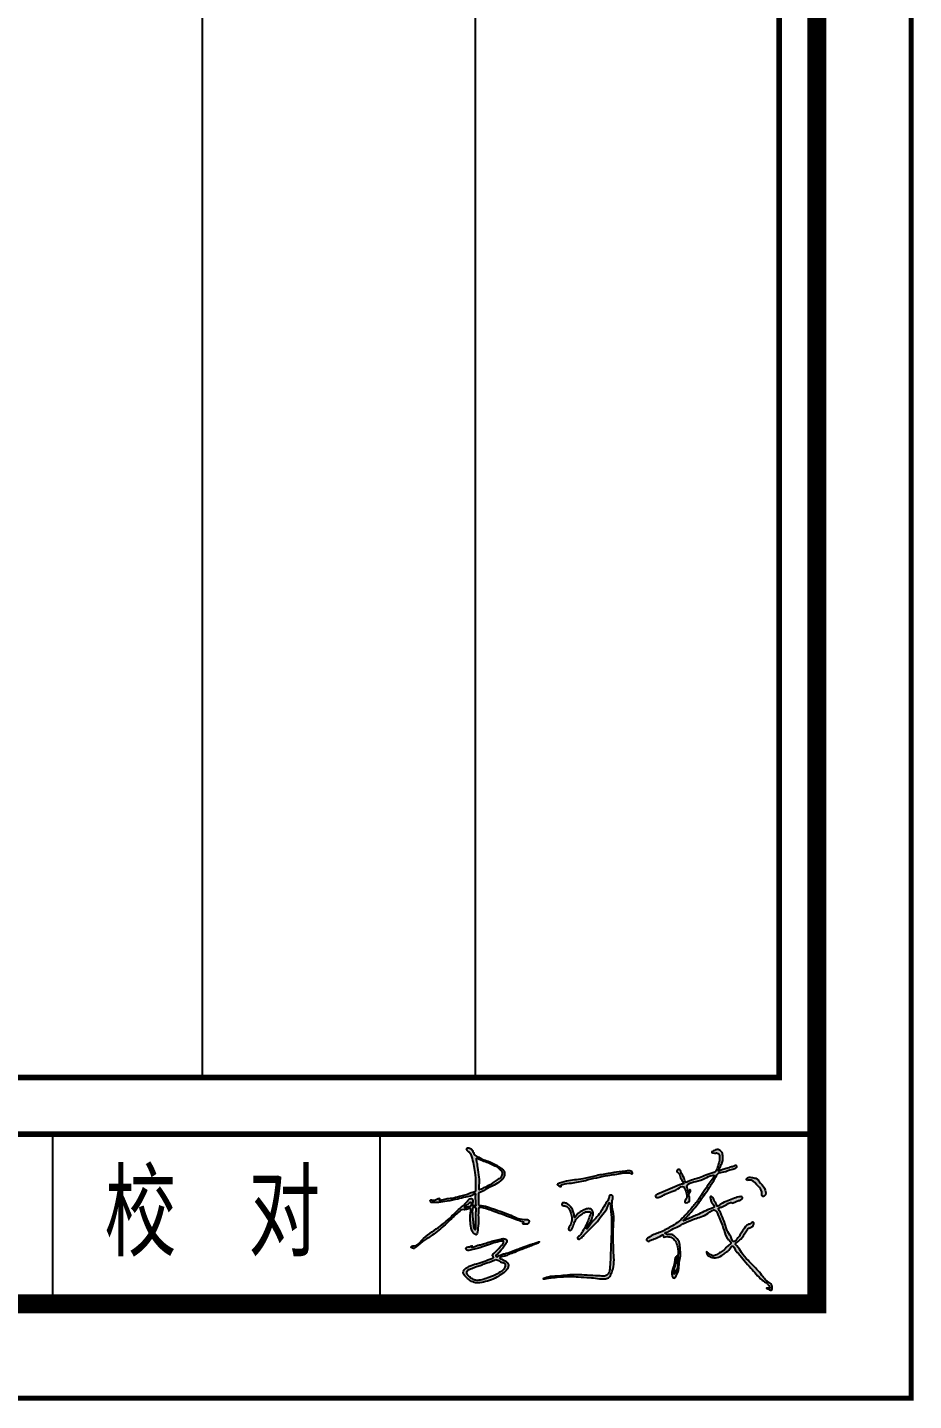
# Model space of a CAD drawing. Header units: millimetres. Extents: x 1264 to 9491, y 619 to 916.
# Drawn here: x 1650.3 to 1697.3, y 618.8 to 691.6 of the extents above; entities that cross this region are included whole.
import ezdxf

# ---------------------------------------------------------------- set-up
doc = ezdxf.new("R2010")
doc.units = ezdxf.units.MM
doc.styles.add('LZ_FONT', font='simfang_0.ttf', dxfattribs={"width": 0.7, "height": 8})

# ---------------------------------------------------------------- blocks, each defined once
blk = doc.blocks.new('lkm')
h = blk.add_hatch(color=256)
edge = h.paths.add_edge_path()
edge.add_spline(control_points=[(1448.62, 372.71), (1448.81, 372.88), (1449.38, 373.4), (1450.29, 374.27), (1451.17, 375.1), (1451.7, 375.52), (1452.13, 375.76), (1451.32, 376.15), (1451.1, 376.61), (1450.71, 376.98), (1450.31, 377.06), (1450.37, 377.53), (1450.81, 377.48), (1451.12, 376.99), (1451.68, 376.76), (1452.13, 375.79), (1452.66, 376.48), (1453.22, 376.83), (1454, 377.42), (1454.75, 378.13), (1455.4, 378.61), (1455.99, 379.11), (1455.89, 379.92), (1455.95, 380.73), (1455.69, 381.34), (1455.51, 381.8), (1455.06, 381.82), (1454.79, 381.62), (1454.16, 381.51), (1454.68, 382.11), (1455.03, 382.39), (1455.55, 382.32), (1456, 382.02), (1456.17, 381.51), (1456.39, 380.97), (1456.32, 380.39), (1456.3, 379.83), (1456.27, 379.5), (1456.25, 379.16), (1456.79, 379.81), (1457.23, 380), (1457.76, 380.51), (1458.22, 380.73), (1458.37, 381.07), (1458.72, 380.96), (1458.57, 380.47), (1457.87, 380.19), (1457.27, 379.46), (1456.25, 379.12), (1456.23, 378.07), (1455.91, 377.16), (1455.76, 375.95), (1455.35, 374.87), (1455.12, 373.55), (1454.65, 372.47), (1454.33, 371.56), (1454.09, 371.04), (1453.94, 370.72), (1453.74, 370.27), (1454.8, 371.3), (1455.29, 371.75), (1456.37, 372.83), (1456.91, 373.43), (1457.79, 374.02), (1456.88, 374.45), (1456.63, 374.83), (1456.31, 375.35), (1456.94, 375.35), (1457.13, 374.78), (1457.63, 374.63), (1457.98, 374.1), (1458.44, 375.03), (1459.12, 375.44), (1459.91, 376.27), (1460.49, 376.69), (1460.92, 376.91), (1461.18, 376.71), (1460.98, 376.39), (1460.69, 376.12), (1460.25, 375.91), (1460.11, 375.42), (1459.64, 375.54), (1459.24, 375.06), (1458.86, 374.55), (1458.44, 374.26), (1458.06, 373.95), (1458.67, 373.62), (1459.12, 373.03), (1459.94, 372.2), (1460.65, 371.1), (1461.51, 370.62), (1461.86, 370.06), (1462.23, 370.05), (1462.43, 370.56), (1462.64, 371.1), (1462.76, 371.93), (1462.94, 372.65), (1463.21, 373.26), (1463.62, 373.45), (1463.68, 373.74), (1463.96, 373.91), (1464.11, 373.52), (1464, 373.1), (1463.46, 372.77), (1463.28, 371.86), (1463.09, 370.91), (1462.71, 370.28), (1462.32, 369.75), (1463.14, 369.51), (1463.76, 368.76), (1465.25, 368.09), (1466.62, 367.41), (1467.78, 366.81), (1468.45, 366.27), (1469.13, 366.13), (1469.73, 365.96), (1469.98, 365.53), (1470.1, 365.16), (1469.81, 364.99), (1469.58, 365.07), (1468.9, 365.17), (1469.78, 365.18), (1469.52, 365.48), (1469.34, 365.65), (1468.87, 365.89), (1468.02, 366.04), (1466.99, 366.56), (1465.83, 367.23), (1464.6, 367.85), (1463.53, 368.57), (1462.65, 368.89), (1462.4, 369.36), (1461.99, 369.4), (1461.97, 368.62), (1461.51, 368.11), (1461.11, 367.33), (1460.47, 366.75), (1459.71, 366.67), (1459.13, 366.66), (1458.88, 366.92), (1458.66, 367.31), (1459.13, 367.09), (1459.42, 367.01), (1459.92, 366.89), (1460.39, 367.31), (1460.74, 367.83), (1461.23, 368.45), (1461.41, 369.08), (1461.97, 369.78), (1460.83, 370.17), (1460.18, 371.14), (1459.29, 372.24), (1458.53, 372.97), (1458.17, 373.42), (1457.56, 373.74), (1456.76, 372.19), (1455.49, 371.46), (1454.21, 370.22), (1453.35, 369.24), (1452.54, 368.5), (1452.25, 368.02), (1451.76, 367.72), (1452.33, 367.49), (1452.86, 368.03), (1453.72, 367.65), (1454.41, 367.19), (1454.83, 366.3), (1455.3, 365.35), (1455.41, 364.18), (1455.76, 363.14), (1455.75, 362.4), (1455.55, 361.59), (1454.9, 362.15), (1454.82, 362.95), (1454.81, 363.98), (1454.59, 364.61), (1454.77, 365.18), (1455.11, 364.19), (1454.96, 363.6), (1455.15, 362.93), (1455.35, 362.1), (1455.5, 363.33), (1455.34, 363.93), (1454.94, 364.84), (1454.76, 365.73), (1454.31, 366.56), (1453.69, 367.24), (1453.04, 367.44), (1452.51, 367.38), (1452.2, 367.28), (1451.81, 366.92), (1451.73, 367.47), (1451.27, 366.9), (1450.87, 366.5), (1450.27, 366.02), (1449.95, 365.57), (1449.46, 365.73), (1450.04, 366.72), (1451.07, 367.39), (1452.21, 368.71), (1453.16, 369.85), (1453.77, 371.16), (1454.38, 372.62), (1455.02, 374.53), (1455.41, 376.45), (1455.76, 377.56), (1456.04, 378.59), (1455.24, 378.23), (1454.74, 377.48), (1453.7, 376.63), (1452.77, 376.19), (1452.45, 375.44), (1452.87, 375.23), (1453.09, 374.39), (1453.05, 375.4), (1453.46, 374.9), (1453.14, 374.52), (1453.55, 374.03), (1453.79, 373.45), (1453.41, 373.09), (1452.89, 373.14), (1453.29, 373.85), (1452.86, 374.47), (1452.52, 374.94), (1451.95, 375.5), (1451.32, 374.4), (1450.55, 373.84), (1449.72, 373.13), (1449.3, 372.55), (1448.78, 372.26), (1448.56, 372.54), (1448.6, 372.67), (1448.62, 372.71)], knot_values=[0, 0, 0, 0, 0.783107, 2.291924, 3.815895, 4.286398, 4.471814, 5.056815, 5.875402, 6.308164, 6.616068, 6.907739, 7.316529, 7.542484, 8.613828, 9.297758, 9.685969, 10.699387, 11.502833, 12.536526, 13.805236, 13.953408, 14.814308, 15.893283, 16.454285, 16.830331, 17.232251, 17.549081, 17.959809, 18.452054, 19.021646, 19.453263, 19.898388, 20.589117, 20.976685, 21.644218, 22.302995, 22.612496, 22.722091, 23.162709, 23.958257, 24.761704, 25.168441, 25.485668, 25.696923, 25.967586, 26.675916, 27.912081, 28.821807, 29.431452, 30.771939, 31.807561, 33.037434, 34.226402, 35.809471, 36.534869, 37.168217, 37.453555, 37.718305, 38.194785, 40.020486, 41.112886, 42.354022, 42.798081, 43.63897, 44.191527, 44.560195, 44.89978, 45.442843, 46.180722, 46.448533, 46.963427, 48.239063, 49.339338, 50.192848, 50.461299, 50.694847, 50.918764, 51.4192, 51.943803, 52.336531, 52.646261, 53.122741, 54.048108, 54.552542, 54.757039, 55.286018, 55.911982, 57.26742, 58.636722, 59.755381, 60.275828, 60.33961, 60.82748, 61.568231, 62.23384, 63.273607, 63.853055, 64.12732, 64.55168, 64.658628, 64.981328, 65.387565, 65.985018, 66.695682, 68.048502, 68.77006, 69.169716, 69.519723, 70.776152, 72.306782, 74.224783, 75.417164, 76.226598, 76.756614, 77.49983, 77.937445, 78.273564, 78.468153, 78.788646, 79.148375, 79.617305, 79.803155, 80.04012, 80.43964, 81.337632, 82.629433, 83.849637, 85.376462, 86.740902, 87.744732, 88.049245, 88.209491, 88.837275, 89.693245, 90.409517, 91.440244, 92.087732, 92.714679, 92.985181, 93.26348, 93.576741, 93.944841, 94.378009, 94.974915, 95.634745, 96.333266, 97.25974, 97.787302, 98.406361, 99.961915, 101.54043, 102.555037, 103.12997, 103.272567, 104.5157, 106.738449, 108.271978, 109.670258, 110.752475, 111.350761, 111.677802, 111.856049, 112.760965, 113.604215, 114.359202, 115.231066, 116.488735, 117.531184, 118.725497, 119.618341, 120.09588, 120.49823, 121.501094, 122.620535, 123.467414, 123.603563, 124.088236, 125.158752, 126.021251, 126.37398, 126.942712, 128.150527, 128.952518, 129.764545, 130.883821, 131.729219, 132.460749, 132.812989, 133.277821, 133.577365, 133.900063, 134.126622, 135.163767, 136.020664, 136.371718, 136.674235, 137.13825, 138.964126, 140.90384, 142.137828, 143.427853, 145.221184, 146.84878, 149.56317, 150.591896, 151.21412, 151.51664, 152.632992, 154.161701, 155.374128, 155.661396, 156.347408, 156.696899, 157.207043, 157.478462, 157.900334, 158.442376, 159.145826, 159.541777, 159.798882, 160.406242, 161.101923, 161.953227, 162.259437, 163.231136, 164.48268, 165.588176, 166.320858, 166.769854, 167.021845, 167.150924, 167.150924, 167.150924, 167.150924], degree=3, periodic=0)
edge = h.paths.add_edge_path(flags=17)
edge.add_spline(control_points=[(1460.86, 379.46), (1461.04, 379.56), (1461.65, 379.9), (1462.61, 379.2), (1463.54, 378.86), (1463.72, 377.86), (1464.46, 378.32), (1463.65, 379.49), (1462.82, 379.77), (1462.11, 380.3), (1461.48, 380.11), (1460.89, 380.08), (1460.7, 379.78), (1460.65, 379.56), (1460.77, 379.5), (1460.86, 379.46)], knot_values=[0, 0, 0, 0, 0.580325, 1.987296, 2.989513, 3.699701, 3.926636, 5.154933, 6.419989, 6.961435, 7.611395, 8.288197, 8.553653, 8.662154, 8.899385, 8.899385, 8.899385, 8.899385], degree=3, periodic=0)
h = blk.add_hatch(color=256)
edge = h.paths.add_edge_path()
edge.add_spline(control_points=[(1434.01, 369.1), (1434.38, 369.41), (1435.39, 370.25), (1437.21, 370.97), (1438.95, 372.26), (1440.59, 373.16), (1441.95, 373.95), (1442.94, 374.39), (1443.51, 374.74), (1443.91, 374.76), (1444.13, 374.65), (1444.14, 374.37), (1443.9, 374.45), (1443.42, 374.43), (1442.36, 373.79), (1440.37, 372.8), (1438.19, 371.32), (1436.21, 370.05), (1435.11, 369.58), (1434.6, 369.2), (1434.75, 368.83), (1434.32, 368.96), (1434.06, 368.95), (1434.01, 369.08), (1434.01, 369.1)], knot_values=[0, 0, 0, 0, 1.439825, 3.936014, 5.79957, 7.888204, 9.552739, 10.50805, 11.167152, 11.492101, 11.689794, 11.855615, 12.0976, 12.222048, 13.377616, 15.558483, 19.04427, 21.220851, 22.560377, 22.736578, 22.999127, 23.324077, 23.636713, 23.711663, 23.711663, 23.711663, 23.711663], degree=3, periodic=0)
edge = h.paths.add_edge_path()
edge.add_spline(control_points=[(1435.72, 366.67), (1435.91, 366.75), (1436.28, 366.9), (1436.85, 366.69), (1437.37, 366.4), (1437.78, 365.91), (1438.02, 365.57), (1438.22, 365.07), (1438.4, 366.05), (1438.77, 366.41), (1439.29, 366.97), (1439.79, 367.34), (1440.34, 367.23), (1440.69, 366.84), (1440.7, 366.24), (1440.75, 365.51), (1440.51, 364.97), (1440.52, 363.83), (1440.82, 365.29), (1441.15, 365.97), (1441.54, 366.97), (1441.76, 368.04), (1441.94, 368.99), (1442.13, 369.71), (1441.95, 370.23), (1442.24, 370.33), (1442.64, 370.34), (1442.64, 368.97), (1443.67, 367.91), (1444.1, 366.11), (1444.76, 364.39), (1445.46, 362.4), (1446.38, 360.59), (1446.32, 359.21), (1446.32, 358.51), (1445.62, 357.97), (1444.63, 357.76), (1443.28, 357.43), (1441.94, 357.01), (1440.39, 356.56), (1438.9, 355.87), (1437.96, 355.43), (1436.57, 354.64), (1437.8, 355.63), (1438.64, 355.88), (1439.89, 356.56), (1441.16, 357.08), (1442.63, 357.58), (1443.98, 357.92), (1444.92, 358.28), (1445.55, 358.4), (1445.79, 358.73), (1445.97, 359.05), (1445.93, 359.38), (1445.81, 360.06), (1445.41, 361.35), (1444.51, 363.97), (1443.78, 366.53), (1442.83, 368.43), (1442.64, 368.93), (1442.29, 369.34), (1442.45, 368), (1441.98, 367.28), (1441.68, 365.79), (1441.06, 364.54), (1440.51, 363.42), (1440.23, 362.67), (1439.93, 362.31), (1439.55, 362.49), (1439.93, 362.92), (1440.03, 363.54), (1440.23, 364.45), (1440.31, 365.5), (1440.23, 366.17), (1440.36, 366.83), (1439.9, 366.81), (1439.46, 366.64), (1439.05, 366.05), (1438.71, 365.52), (1438.44, 364.96), (1438.45, 364.3), (1438.44, 363.75), (1438.36, 363.15), (1437.89, 363.15), (1437.95, 363.84), (1438.04, 364.43), (1437.77, 365.2), (1437.41, 365.78), (1436.96, 366.17), (1436.57, 366.44), (1436.21, 366.39), (1435.95, 366.31), (1435.65, 366.33), (1435.68, 366.55), (1435.71, 366.65), (1435.72, 366.67)], knot_values=[0, 0, 0, 0, 0.608168, 1.142328, 1.735048, 2.40442, 2.960845, 3.151687, 3.676857, 4.579884, 5.212555, 5.882448, 6.333383, 6.748448, 7.352672, 8.078673, 8.83061, 9.406317, 10.277851, 11.250765, 12.343043, 13.287009, 14.581898, 15.192121, 15.623902, 15.854211, 15.982811, 16.763793, 18.748579, 20.759393, 22.0634, 24.312499, 27.122858, 27.872597, 28.494351, 29.107635, 30.312295, 31.54365, 33.251595, 34.522981, 36.448172, 37.792526, 38.574251, 39.335133, 40.667346, 41.924668, 43.347784, 44.8569, 46.557857, 47.497733, 47.935373, 48.40185, 48.640798, 49.02482, 49.352902, 50.752647, 53.021965, 57.689047, 58.819038, 59.191901, 59.42928, 60.027575, 61.457214, 62.822812, 64.250442, 65.74394, 66.475918, 66.747506, 66.984072, 67.372, 67.986017, 69.029751, 70.117629, 71.01733, 71.384526, 71.588538, 72.171278, 72.835223, 73.640804, 74.087317, 74.67046, 75.555719, 75.918173, 76.172479, 76.607081, 77.512434, 78.151406, 78.949503, 79.546999, 79.940668, 80.302101, 80.571416, 80.800903, 81.014421, 81.096971, 81.096971, 81.096971, 81.096971], degree=3, periodic=0)
h = blk.add_hatch(color=256)
edge = h.paths.add_edge_path()
edge.add_spline(control_points=[(1417.89, 360.93), (1417.78, 360.83), (1417.6, 360.67), (1417.33, 360.4), (1417.06, 360.27), (1416.68, 360.35), (1416.83, 359.88), (1417.42, 360.06), (1418.15, 360.36), (1419.32, 361), (1420.5, 361.71), (1421.53, 362.44), (1422.34, 362.89), (1422.6, 363.3), (1422.94, 363.6), (1422.97, 362.84), (1423.35, 362.53), (1423.37, 362.06), (1423.63, 361.85), (1423.3, 361.76), (1423.05, 361.54), (1422.94, 362.03), (1422.86, 362.29), (1422.7, 362.6), (1422.23, 362.56), (1422.02, 361.58), (1421.29, 360.5), (1420.51, 358.68), (1419.21, 356.49), (1417.78, 354.75), (1417.2, 352.9), (1416.48, 352.81), (1416.45, 352.42), (1416.69, 352.49), (1416.98, 352.44), (1417.6, 353.8), (1418.81, 355.1), (1420.09, 357.37), (1420.91, 359.03), (1421.4, 360.02), (1421.71, 360.54), (1422.22, 360.63), (1422.51, 360.87), (1422.81, 361.24), (1423.1, 360.91), (1423.11, 360.26), (1423.52, 359.36), (1423.9, 358.48), (1424.4, 357.9), (1424.76, 357.68), (1425.13, 357.62), (1425.2, 358.01), (1424.99, 358.64), (1424.79, 359.67), (1424.31, 360.62), (1424.19, 361.25), (1423.94, 361.7), (1424.78, 361.92), (1425.88, 361.91), (1427.5, 361.92), (1429.01, 361.91), (1429.97, 361.92), (1430.6, 361.91), (1430.93, 361.92), (1431.09, 361.91), (1431.27, 361.93), (1431.05, 361.71), (1431.27, 361.59), (1431.48, 361.78), (1431.84, 361.75), (1431.95, 362.07), (1431.96, 362.27), (1431.77, 362.54), (1431.4, 362.46), (1430.44, 362.08), (1428.51, 362.34), (1426.39, 362.25), (1424.92, 362.24), (1424.34, 362.12), (1424.11, 362.06), (1423.98, 361.99), (1423.84, 362.05), (1423.8, 362.44), (1423.47, 362.86), (1423.41, 363.38), (1423.21, 363.8), (1423.72, 364.11), (1424.19, 364.8), (1425.02, 365.58), (1425.68, 366.46), (1426.04, 367.14), (1426.03, 367.6), (1425.97, 367.91), (1425.74, 368.17), (1425.41, 368.43), (1424.9, 368.48), (1424.13, 368.72), (1423.15, 368.8), (1422.15, 368.71), (1421.43, 368.88), (1420.92, 368.82), (1420.52, 369.12), (1420.29, 369.38), (1419.95, 369.68), (1419.66, 369.61), (1419.43, 369.68), (1419.27, 369.52), (1419.27, 369.25), (1419.6, 369.09), (1420.04, 369.01), (1420.84, 368.07), (1421.57, 366.77), (1422.32, 365.23), (1422.54, 364.38), (1422.85, 363.83), (1422.16, 363.48), (1421.72, 362.94), (1420.81, 362.4), (1420.08, 361.78), (1419.07, 361.33), (1418.64, 361.04), (1418.02, 360.53), (1418, 360.74), (1418.15, 360.85), (1417.95, 360.79), (1418.04, 360.97), (1417.94, 360.95), (1417.89, 360.93)], knot_values=[0, 0, 0, 0, 0.455562, 0.702672, 1.170758, 1.311489, 1.651393, 1.927645, 2.92642, 4.18301, 5.836454, 7.069426, 8.035669, 8.435261, 8.659397, 9.079535, 9.860334, 10.285964, 10.389385, 10.687527, 10.914916, 11.237864, 11.696517, 11.948391, 12.154659, 12.904757, 14.444321, 16.300619, 18.742881, 22.007635, 23.401173, 23.710964, 23.953903, 24.130704, 24.300138, 24.807385, 27.776836, 30.305155, 32.376305, 33.33612, 33.700996, 34.093688, 34.751169, 35.01075, 35.14982, 35.865951, 36.95767, 38.073731, 38.743305, 39.168732, 39.406557, 39.653332, 40.110375, 41.512424, 42.722551, 43.209809, 43.538425, 43.973053, 45.160653, 47.334337, 48.595839, 49.722922, 50.214081, 50.498435, 50.68456, 50.741431, 50.953511, 51.09412, 51.279434, 51.730827, 51.97374, 52.17007, 52.34789, 52.870069, 53.084285, 55.52138, 58.359763, 59.561465, 59.915045, 60.125288, 60.266726, 60.341958, 60.543321, 61.295444, 61.941707, 62.092279, 62.618128, 63.290783, 64.776126, 65.908498, 66.638262, 66.996354, 67.26481, 67.561128, 68.015166, 68.503194, 69.052288, 70.452999, 71.418057, 72.022145, 72.687854, 72.827935, 73.484438, 73.78931, 74.082493, 74.314595, 74.461421, 74.685228, 75.009407, 75.433115, 76.020564, 78.513562, 80.048496, 81.036911, 81.259307, 81.747274, 82.794256, 83.599582, 84.800578, 85.770262, 86.608108, 87.048376, 87.093924, 87.225703, 87.303838, 87.407947, 87.519494, 87.519494, 87.519494, 87.519494], degree=3, periodic=0)
edge = h.paths.add_edge_path(flags=16)
edge.add_spline(control_points=[(1423.17, 361.31), (1423.23, 361.36), (1423.34, 361.46), (1423.58, 361.6), (1423.79, 361.28), (1423.87, 360.79), (1424.14, 360.11), (1424.38, 359.48), (1424.53, 358.94), (1424.66, 358.67), (1424.79, 358.29), (1424.35, 358.47), (1424.23, 358.89), (1423.87, 359.51), (1423.6, 360.18), (1423.31, 360.75), (1423.23, 361.11), (1423.19, 361.26), (1423.17, 361.31)], knot_values=[0, 0, 0, 0, 0.238962, 0.479394, 0.661096, 1.216612, 2.036436, 2.810551, 3.286992, 3.620509, 3.869379, 4.074624, 4.603833, 5.227612, 6.181311, 6.806316, 7.105495, 7.277913, 7.277913, 7.277913, 7.277913], degree=3, periodic=0)
edge = h.paths.add_edge_path(flags=16)
edge.add_spline(control_points=[(1422.57, 362.01), (1422.46, 361.84), (1422.27, 361.53), (1422.02, 361.21), (1422.01, 360.74), (1422.5, 361.27), (1422.87, 361.46), (1422.78, 361.77), (1422.73, 361.95), (1422.65, 362.03), (1422.6, 362.02), (1422.57, 362.01)], knot_values=[0, 0, 0, 0, 0.607359, 1.113215, 1.197887, 1.853857, 2.157872, 2.473035, 2.655743, 2.719521, 2.794985, 2.794985, 2.794985, 2.794985], degree=3, periodic=0)
edge = h.paths.add_edge_path(flags=16)
edge.add_spline(control_points=[(1421.1, 368.57), (1421.45, 368.54), (1422.11, 368.5), (1423.05, 368.55), (1423.93, 368.42), (1424.68, 368.42), (1425.21, 368.14), (1425.67, 367.93), (1425.77, 367.33), (1425.3, 366.63), (1424.74, 365.82), (1424.06, 365.11), (1423.61, 364.63), (1423.37, 364.41), (1423.05, 364.16), (1422.88, 365.25), (1422.47, 366.01), (1421.87, 367.12), (1421.48, 367.94), (1421.18, 368.3), (1421.12, 368.52), (1421.1, 368.57)], knot_values=[0, 0, 0, 0, 1.04471, 1.967943, 2.825743, 3.726123, 4.144404, 4.629609, 5.140036, 5.704042, 7.091863, 8.119348, 8.660521, 9.025556, 9.147176, 9.755858, 11.005977, 12.563897, 13.236517, 13.778585, 13.923682, 13.923682, 13.923682, 13.923682], degree=3, periodic=0)
h = blk.add_hatch(color=256)
edge = h.paths.add_edge_path(flags=16)
edge.add_spline(control_points=[(1429.18, 355.17), (1428.99, 355), (1428.53, 354.56), (1427.83, 354.06), (1427.24, 353.45), (1426.59, 353.09), (1426.19, 352.57), (1425.75, 352.3), (1425.65, 351.97), (1425.74, 351.59), (1426.17, 351.47), (1426.5, 351.23), (1426.91, 351.17), (1427.51, 351.14), (1428.25, 351.53), (1428.88, 352.06), (1429.64, 352.66), (1430.23, 353.33), (1430.76, 354), (1430.87, 354.52), (1430.83, 354.88), (1430.54, 355.19), (1430.03, 355.01), (1429.58, 355.2), (1429.27, 355.18), (1429.18, 355.17)], knot_values=[0, 0, 0, 0, 0.76238, 1.899753, 2.575217, 3.309748, 4.093142, 4.521595, 4.791386, 5.06208, 5.608894, 5.96617, 6.291511, 6.83223, 7.737248, 8.696179, 9.313274, 10.630373, 11.400934, 11.8288, 12.18339, 12.447727, 12.963177, 13.590764, 13.873589, 13.873589, 13.873589, 13.873589], degree=3, periodic=0)
edge = h.paths.add_edge_path()
edge.add_spline(control_points=[(1424.98, 355.84), (1424.92, 355.75), (1424.79, 355.54), (1424.43, 355.54), (1424.25, 355.21), (1424.66, 354.82), (1425.52, 355.57), (1426.51, 356.13), (1427.52, 357.05), (1428.37, 357.69), (1428.86, 358.01), (1429.31, 358.24), (1429.48, 357.76), (1429, 357.13), (1428.87, 356.32), (1428.47, 355.87), (1428.4, 355.48), (1428.89, 355.34), (1428.2, 354.89), (1427.7, 354.35), (1426.67, 353.6), (1425.89, 352.99), (1425.39, 352.47), (1425.15, 352.08), (1425.12, 351.47), (1425.81, 351.15), (1426.47, 350.84), (1427.29, 350.7), (1428.2, 351.05), (1429.11, 351.66), (1430.05, 352.41), (1430.67, 353.26), (1431.17, 353.95), (1431.33, 354.55), (1431.28, 355.09), (1430.88, 355.37), (1430.39, 355.52), (1430, 355.47), (1429.44, 355.66), (1430.39, 356.09), (1430.74, 356.64), (1431.37, 357.04), (1431.92, 357.6), (1432.51, 358.08), (1433.09, 358.61), (1433.59, 359), (1433.94, 359.41), (1434.28, 359.57), (1434.55, 360.05), (1433.98, 359.63), (1433.72, 359.4), (1433.25, 359.05), (1432.85, 358.69), (1432.4, 358.32), (1431.85, 357.85), (1431.14, 357.31), (1430.5, 356.68), (1429.87, 356.32), (1429.62, 355.95), (1429.29, 355.86), (1429.27, 355.56), (1428.85, 355.71), (1429.23, 356.13), (1429.31, 356.58), (1429.59, 357.21), (1429.72, 357.77), (1429.85, 358.35), (1429.53, 358.59), (1429.16, 358.57), (1428.68, 358.25), (1428.04, 357.8), (1427.28, 357.3), (1426.65, 356.8), (1426.14, 356.4), (1425.61, 356.14), (1425.43, 355.82), (1425.02, 355.63), (1425.06, 355.8), (1425.07, 355.93), (1425.02, 355.88), (1424.98, 355.84)], knot_values=[0, 0, 0, 0, 0.302261, 0.710271, 0.931355, 1.249441, 1.994732, 3.685747, 4.99862, 6.042864, 6.756372, 7.029439, 7.172639, 8.069883, 9.218146, 9.541688, 9.87557, 10.195013, 10.505592, 11.59838, 12.944778, 14.098297, 14.608146, 15.084961, 15.482875, 16.265432, 16.998007, 17.791622, 18.645607, 19.846117, 21.079384, 22.217446, 23.012224, 23.596844, 24.05756, 24.515687, 24.947049, 25.585998, 25.733865, 26.495717, 27.186331, 28.119625, 28.550023, 29.552591, 30.406697, 30.900004, 31.469554, 31.934123, 32.187869, 32.554556, 33.159815, 33.625743, 34.194012, 34.81569, 35.361117, 36.353004, 37.483095, 38.061152, 38.501337, 38.789646, 38.945238, 39.226242, 39.50914, 40.222712, 40.765567, 41.501451, 42.027428, 42.311156, 42.581188, 43.086744, 44.012959, 44.94338, 45.815936, 46.415427, 46.906782, 47.486635, 47.673378, 47.838032, 47.879195, 47.984, 47.984, 47.984, 47.984], degree=3, periodic=0)
for points in [[(1448.62, 372.71), (1449.2, 373.23), (1450.29, 374.27), (1451.42, 375.3), (1451.8, 375.58), (1451.95, 375.69), (1451.53, 376.09), (1450.98, 376.7), (1450.64, 376.97), (1450.37, 377.12), (1450.41, 377.41), (1450.82, 377.41), (1450.97, 377.24), (1451.74, 376.49), (1452.21, 375.99), (1452.5, 376.25), (1453.29, 376.89), (1453.92, 377.38), (1454.7, 378.06), (1455.69, 378.86), (1455.8, 378.96), (1455.93, 379.81), (1455.85, 380.88), (1455.66, 381.41), (1455.46, 381.73), (1455.06, 381.78), (1454.77, 381.65), (1454.36, 381.61), (1454.62, 382.03), (1455.1, 382.34), (1455.53, 382.29), (1455.9, 382.04), (1456.21, 381.42), (1456.33, 381.05), (1456.33, 380.39), (1456.29, 379.73), (1456.27, 379.42), (1456.27, 379.31), (1456.62, 379.58), (1457.25, 380.07), (1457.88, 380.55), (1458.21, 380.79), (1458.44, 381.01), (1458.64, 380.94), (1458.61, 380.67), (1458.06, 380.23), (1457.09, 379.47), (1456.34, 378.95), (1456.22, 378.35), (1455.93, 377.04), (1455.73, 376.03), (1455.38, 374.85), (1455.1, 373.69), (1454.56, 372.2), (1454.3, 371.53), (1454.04, 370.95), (1453.92, 370.69), (1453.84, 370.44), (1454.21, 370.73), (1455.53, 371.99), (1456.3, 372.77), (1457.21, 373.62), (1457.52, 373.93), (1456.92, 374.51), (1456.57, 374.94), (1456.45, 375.29), (1456.79, 375.31), (1457.16, 374.91), (1457.73, 374.45), (1457.92, 374.26), (1458.27, 374.64), (1459.17, 375.54), (1459.98, 376.29), (1460.68, 376.78), (1460.94, 376.85), (1461.12, 376.7), (1461.04, 376.49), (1460.68, 376.14), (1460.27, 375.81), (1460.04, 375.5), (1459.73, 375.48), (1459.35, 375.19), (1458.74, 374.49), (1458.34, 374.18), (1458.2, 374.03), (1458.56, 373.64), (1459, 373.2), (1459.89, 372.18), (1460.77, 371.13), (1461.62, 370.39), (1462.02, 370.06), (1462.08, 370.06), (1462.38, 370.44), (1462.62, 371.14), (1462.75, 371.79), (1463.02, 372.8), (1463.32, 373.29), (1463.55, 373.45), (1463.79, 373.8), (1463.88, 373.85), (1464.06, 373.58), (1463.98, 373.18), (1463.56, 372.75), (1463.32, 372.08), (1462.97, 370.77), (1462.61, 370.15), (1462.45, 369.79), (1462.75, 369.61), (1463.77, 368.88), (1465.11, 368.14), (1466.83, 367.3), (1467.87, 366.71), (1468.56, 366.28), (1469.07, 366.13), (1469.75, 365.85), (1469.99, 365.48), (1470.02, 365.15), (1469.86, 365.03), (1469.54, 365.07), (1469.19, 365.15), (1469.64, 365.29), (1469.54, 365.45), (1469.37, 365.61), (1469.02, 365.8), (1468.16, 366.05), (1466.98, 366.58), (1465.91, 367.17), (1464.57, 367.9), (1463.39, 368.59), (1462.54, 369.13), (1462.34, 369.35), (1462.18, 369.37), (1461.92, 368.8), (1461.51, 368.05), (1461.12, 367.44), (1460.33, 366.79), (1459.69, 366.68), (1459.07, 366.76), (1458.88, 366.95), (1458.76, 367.2), (1459.07, 367.12), (1459.42, 367.01), (1459.85, 366.96), (1460.34, 367.3), (1460.74, 367.82), (1461.14, 368.4), (1461.56, 369.23), (1461.78, 369.7), (1461.27, 370.05), (1460.15, 371.14), (1459.15, 372.35), (1458.44, 373.09), (1458.03, 373.48), (1457.9, 373.55), (1456.96, 372.74), (1455.32, 371.24), (1454.2, 370.19), (1453.25, 369.17), (1452.5, 368.39), (1452.1, 367.94), (1451.87, 367.7), (1452.03, 367.62), (1452.91, 367.84), (1453.72, 367.62), (1454.33, 367.17), (1454.78, 366.42), (1455.26, 365.26), (1455.45, 364.23), (1455.72, 363.07), (1455.69, 362.18), (1455.48, 361.75), (1455.14, 361.97), (1454.84, 362.93), (1454.75, 364.04), (1454.68, 364.89), (1454.73, 365.02), (1454.95, 364.59), (1455.03, 363.52), (1455.21, 362.67), (1455.32, 362.34), (1455.43, 362.9), (1455.26, 364.09), (1454.97, 364.84), (1454.75, 365.62), (1454.22, 366.61), (1453.61, 367.2), (1452.91, 367.41), (1452.56, 367.37), (1452.13, 367.2), (1451.86, 367.07), (1451.68, 367.34), (1451.51, 367.2), (1450.79, 366.45), (1450.17, 365.86), (1449.9, 365.64), (1449.61, 365.73), (1449.74, 366.18), (1451.03, 367.47), (1452.35, 368.89), (1453.1, 369.87), (1453.69, 371.01), (1454.38, 372.67), (1454.89, 374.22), (1455.54, 376.85), (1455.83, 377.84), (1455.86, 378.46), (1455.58, 378.36), (1454.76, 377.6), (1453.58, 376.63), (1452.64, 375.86), (1452.55, 375.59), (1452.9, 375), (1453.04, 374.68), (1453.17, 375.18), (1453.34, 374.97), (1453.26, 374.56), (1453.49, 374.06), (1453.65, 373.38), (1453.34, 373.12), (1453.09, 373.15), (1453.14, 373.76), (1452.9, 374.41), (1452.37, 375.08), (1452.13, 375.27), (1451.4, 374.64), (1450.49, 373.78), (1449.68, 373.03), (1449.17, 372.5), (1448.74, 372.37), (1448.59, 372.58), (1448.62, 372.71)], [(1460.86, 379.46), (1461.4, 379.69), (1462.72, 379.21), (1463.51, 378.59), (1463.9, 378), (1464.1, 378.11), (1463.68, 379.27), (1462.61, 379.94), (1462.13, 380.2), (1461.48, 380.14), (1460.83, 379.94), (1460.69, 379.72), (1460.67, 379.61), (1460.86, 379.46)], [(1434.01, 369.1), (1435.15, 369.98), (1437.35, 371.16), (1438.91, 372.18), (1440.71, 373.24), (1442.17, 374.04), (1443.02, 374.46), (1443.63, 374.73), (1443.95, 374.73), (1444.11, 374.61), (1444.11, 374.44), (1443.87, 374.44), (1443.74, 374.44), (1442.68, 373.99), (1440.76, 372.95), (1437.82, 371.09), (1435.95, 369.97), (1434.77, 369.33), (1434.66, 369.2), (1434.66, 368.93), (1434.33, 368.93), (1434.03, 369.03), (1434.01, 369.1)], [(1417.89, 360.93), (1417.55, 360.62), (1417.37, 360.46), (1416.93, 360.31), (1416.79, 360.31), (1416.88, 359.98), (1417.15, 359.98), (1418.08, 360.35), (1419.19, 360.94), (1420.6, 361.8), (1421.63, 362.48), (1422.41, 363.04), (1422.67, 363.35), (1422.85, 363.48), (1422.99, 363.09), (1423.32, 362.38), (1423.48, 361.98), (1423.54, 361.9), (1423.3, 361.73), (1423.09, 361.64), (1422.96, 361.93), (1422.81, 362.37), (1422.66, 362.56), (1422.45, 362.56), (1422.06, 361.92), (1421.38, 360.55), (1420.56, 358.88), (1419.32, 356.77), (1417.6, 354), (1416.79, 352.87), (1416.51, 352.72), (1416.51, 352.48), (1416.69, 352.48), (1416.86, 352.48), (1417.18, 352.87), (1418.85, 355.33), (1420.14, 357.5), (1421.07, 359.35), (1421.51, 360.2), (1421.74, 360.49), (1422.1, 360.63), (1422.63, 361.02), (1422.84, 361.17), (1422.95, 361.08), (1423.15, 360.39), (1423.51, 359.37), (1424.02, 358.37), (1424.47, 357.88), (1424.85, 357.68), (1425.09, 357.68), (1425.17, 357.91), (1425.09, 358.36), (1424.71, 359.71), (1424.28, 360.84), (1424.14, 361.31), (1424.05, 361.63), (1424.44, 361.82), (1425.62, 361.91), (1427.79, 361.91), (1429.05, 361.91), (1430.18, 361.91), (1430.67, 361.91), (1430.96, 361.91), (1431.14, 361.91), (1431.2, 361.91), (1431.13, 361.71), (1431.25, 361.63), (1431.42, 361.7), (1431.84, 361.86), (1431.94, 362.08), (1431.94, 362.28), (1431.84, 362.42), (1431.31, 362.42), (1431.11, 362.35), (1428.68, 362.25), (1425.84, 362.25), (1424.64, 362.17), (1424.29, 362.1), (1424.09, 362.04), (1423.95, 362.01), (1423.89, 362.04), (1423.81, 362.23), (1423.52, 362.92), (1423.33, 363.54), (1423.28, 363.68), (1423.62, 364.08), (1424.07, 364.58), (1425.07, 365.69), (1425.74, 366.6), (1426.02, 367.27), (1426.02, 367.63), (1425.95, 367.89), (1425.77, 368.12), (1425.4, 368.39), (1424.93, 368.49), (1424.39, 368.62), (1423, 368.76), (1422.03, 368.76), (1421.44, 368.84), (1420.78, 368.93), (1420.66, 369.01), (1420.19, 369.46), (1419.93, 369.64), (1419.64, 369.64), (1419.41, 369.64), (1419.3, 369.53), (1419.3, 369.31), (1419.57, 369.12), (1419.97, 368.98), (1420.39, 368.58), (1421.71, 366.46), (1422.34, 365.06), (1422.68, 364.13), (1422.76, 363.93), (1422.41, 363.59), (1421.61, 362.91), (1420.94, 362.46), (1419.96, 361.77), (1419.1, 361.32), (1418.41, 360.85), (1418.01, 360.67), (1418.01, 360.72), (1418.08, 360.83), (1418, 360.83), (1418, 360.93), (1417.89, 360.93)], [(1421.1, 368.57), (1422.15, 368.52), (1423.07, 368.52), (1423.93, 368.44), (1424.82, 368.32), (1425.2, 368.15), (1425.6, 367.88), (1425.7, 367.38), (1425.46, 366.87), (1424.64, 365.75), (1423.95, 364.99), (1423.57, 364.6), (1423.3, 364.36), (1423.2, 364.29), (1422.93, 364.83), (1422.48, 366), (1421.75, 367.38), (1421.43, 367.97), (1421.15, 368.43), (1421.1, 368.57)], [(1435.72, 366.67), (1436.3, 366.83), (1436.82, 366.69), (1437.33, 366.38), (1437.79, 365.89), (1438.08, 365.42), (1438.17, 365.25), (1438.37, 365.73), (1438.85, 366.5), (1439.3, 366.95), (1439.88, 367.27), (1440.33, 367.18), (1440.6, 366.88), (1440.7, 366.28), (1440.7, 365.55), (1440.54, 364.82), (1440.54, 364.24), (1440.8, 365.08), (1441.15, 365.99), (1441.52, 367.01), (1441.73, 367.93), (1442, 369.2), (1442.07, 369.8), (1442.07, 370.24), (1442.28, 370.33), (1442.41, 370.33), (1442.69, 369.6), (1443.53, 367.8), (1444.2, 365.91), (1444.64, 364.68), (1445.44, 362.58), (1446.33, 359.91), (1446.33, 359.16), (1446.23, 358.55), (1445.78, 358.13), (1444.64, 357.75), (1443.44, 357.45), (1441.8, 356.97), (1440.59, 356.59), (1438.82, 355.83), (1437.62, 355.23), (1436.92, 354.88), (1437.51, 355.36), (1438.7, 355.95), (1439.83, 356.5), (1441.14, 357.06), (1442.57, 357.54), (1444.2, 358.02), (1445.1, 358.3), (1445.52, 358.44), (1445.82, 358.79), (1445.93, 359.01), (1445.93, 359.39), (1445.87, 359.72), (1445.49, 361.06), (1444.78, 363.22), (1443.22, 367.62), (1442.75, 368.64), (1442.58, 368.98), (1442.42, 369.15), (1442.35, 368.56), (1442.02, 367.17), (1441.64, 365.86), (1441.07, 364.55), (1440.44, 363.19), (1440.11, 362.54), (1439.9, 362.37), (1439.68, 362.47), (1439.82, 362.83), (1440.01, 363.42), (1440.2, 364.44), (1440.28, 365.53), (1440.29, 366.43), (1440.26, 366.79), (1440.06, 366.81), (1439.51, 366.6), (1439.09, 366.09), (1438.67, 365.41), (1438.49, 365), (1438.45, 364.41), (1438.41, 363.53), (1438.27, 363.19), (1438.01, 363.19), (1437.93, 363.62), (1437.97, 364.53), (1437.77, 365.13), (1437.34, 365.8), (1436.89, 366.21), (1436.55, 366.39), (1436.19, 366.38), (1435.92, 366.33), (1435.7, 366.38), (1435.69, 366.59), (1435.72, 366.67)], [(1422.57, 362.01), (1422.24, 361.5), (1422.02, 361.05), (1422.02, 360.96), (1422.58, 361.29), (1422.81, 361.5), (1422.77, 361.81), (1422.7, 361.98), (1422.65, 362.02), (1422.57, 362.01)], [(1423.17, 361.31), (1423.36, 361.46), (1423.58, 361.54), (1423.71, 361.4), (1423.87, 360.87), (1424.14, 360.1), (1424.41, 359.37), (1424.55, 358.92), (1424.68, 358.61), (1424.71, 358.36), (1424.51, 358.42), (1424.22, 358.86), (1423.94, 359.41), (1423.54, 360.28), (1423.3, 360.86), (1423.22, 361.15), (1423.17, 361.31)], [(1424.98, 355.84), (1424.78, 355.61), (1424.41, 355.45), (1424.32, 355.25), (1424.52, 355.01), (1425.21, 355.28), (1426.6, 356.26), (1427.61, 357.1), (1428.44, 357.72), (1429.05, 358.1), (1429.31, 358.17), (1429.38, 358.04), (1429.12, 357.18), (1428.67, 356.12), (1428.5, 355.85), (1428.5, 355.52), (1428.75, 355.32), (1428.53, 355.1), (1427.69, 354.39), (1426.63, 353.57), (1425.74, 352.83), (1425.4, 352.45), (1425.18, 352.03), (1425.18, 351.64), (1425.79, 351.15), (1426.47, 350.88), (1427.26, 350.78), (1428.07, 351.03), (1429.09, 351.67), (1430.03, 352.47), (1430.74, 353.36), (1431.16, 354.03), (1431.3, 354.6), (1431.22, 355.06), (1430.87, 355.35), (1430.46, 355.48), (1429.82, 355.54), (1429.68, 355.59), (1430.26, 356.09), (1430.75, 356.57), (1431.48, 357.16), (1431.79, 357.46), (1432.54, 358.12), (1433.19, 358.68), (1433.56, 359), (1433.97, 359.39), (1434.33, 359.69), (1434.45, 359.92), (1434.13, 359.74), (1433.66, 359.36), (1433.29, 359.07), (1432.86, 358.7), (1432.38, 358.31), (1431.96, 357.95), (1431.19, 357.33), (1430.33, 356.6), (1429.86, 356.26), (1429.54, 355.96), (1429.31, 355.79), (1429.24, 355.65), (1428.97, 355.72), (1429.08, 355.98), (1429.36, 356.64), (1429.55, 357.15), (1429.74, 357.86), (1429.74, 358.39), (1429.52, 358.56), (1429.25, 358.56), (1428.8, 358.33), (1428.03, 357.81), (1427.27, 357.28), (1426.58, 356.74), (1426.09, 356.39), (1425.68, 356.13), (1425.25, 355.74), (1425.07, 355.69), (1425.07, 355.85), (1425.07, 355.89), (1424.98, 355.84)], [(1429.18, 355.17), (1428.61, 354.66), (1427.73, 353.94), (1427.23, 353.49), (1426.63, 353.06), (1426.07, 352.52), (1425.75, 352.23), (1425.67, 351.97), (1425.74, 351.71), (1426.2, 351.42), (1426.52, 351.25), (1426.84, 351.18), (1427.38, 351.18), (1428.21, 351.55), (1428.97, 352.13), (1429.44, 352.52), (1430.34, 353.48), (1430.76, 354.13), (1430.85, 354.55), (1430.78, 354.9), (1430.6, 355.08), (1430.08, 355.08), (1429.46, 355.18), (1429.18, 355.17)]]:
    blk.add_spline(points, degree=3)
blk = doc.blocks.new('柱状图图框模板-(昇龙标准).dwg1', base_point=(27, 229))
for p, q in [((164.48, 4.947), (164.48, 13.947)), ((181.842, 4.947), (181.842, 13.947)), ((181.842, 4.947), (181.842, 13.947))]:
    blk.add_line(p, q)
for points, const_width in [([(0, 0), (210, 0), (210, 297), (0, 297)], 0.25), ([(25, 5), (205, 5), (205, 292), (25, 292)], 1), ([(27, 265), (203, 265), (203, 17), (27, 17)], 0.3)]:
    blk.add_lwpolyline(points, close=True, dxfattribs=dict(const_width=const_width))
at = {"const_width": 0.3}
blk.add_lwpolyline([(25, 14), (205, 14)], dxfattribs=at)
at = {"xscale": 0.3499999999657475, "yscale": 0.3499999999767169, "zscale": 0.35, "rotation": 339.985226332864}
blk.add_blockref('lkm', (-324.568, 61.756), dxfattribs=at)
at = {"style": 'LZ_FONT', "width": 0.7}
blk.add_text('校  对', height=4, dxfattribs=at).set_placement((167.219, 7.947))

msp = doc.modelspace()

# ---------------------------------------------------------------- linework, layer by layer
at = {"color": 0}
for points in [[(1659.573, 635.892), (1659.573, 819.892)], [(1659.573, 635.892), (1659.573, 819.892)], [(1674.058, 635.892), (1674.058, 819.892)], [(1674.058, 635.892), (1674.058, 819.892)], [(1690.153, 635.892), (1690.153, 819.892)], [(1645.087, 635.892), (1659.573, 635.892)], [(1659.573, 635.892), (1674.058, 635.892)], [(1674.058, 635.892), (1690.153, 635.892)]]:
    msp.add_lwpolyline(points, dxfattribs=at)

# ---------------------------------------------------------------- block references
msp.add_blockref('柱状图图框模板-(昇龙标准).dwg1', (1514.153, 847.892))

doc.saveas('drawing.dxf')
